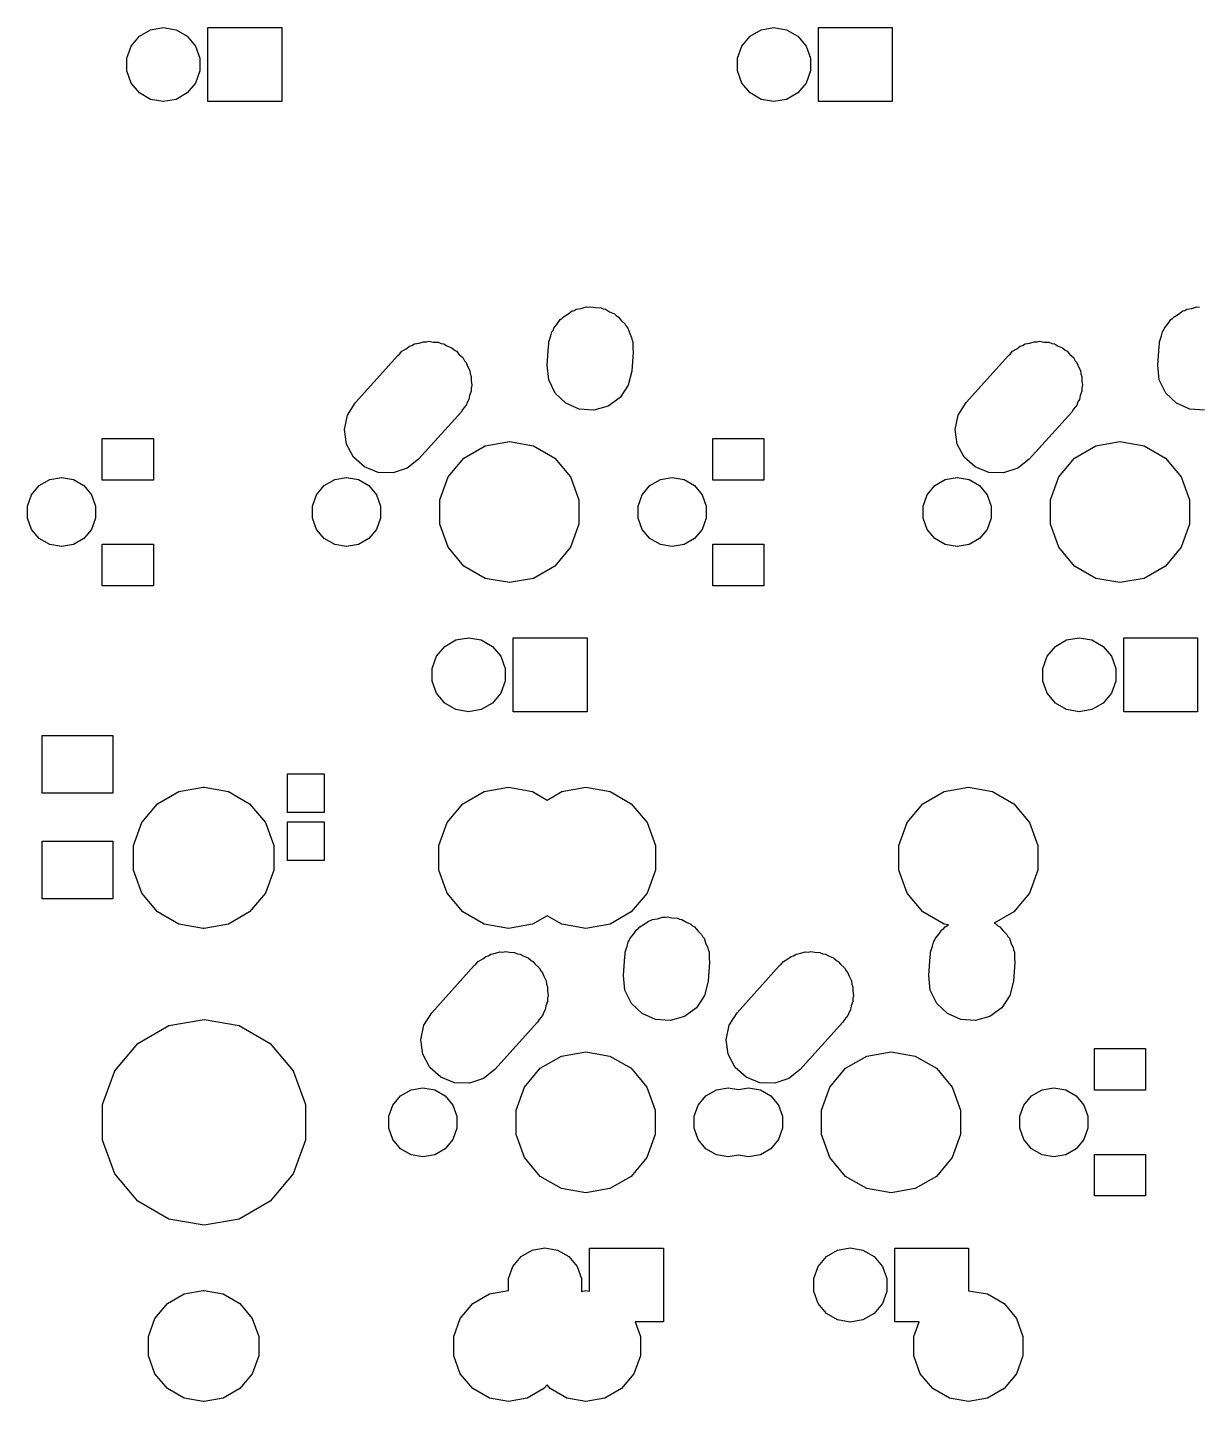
# Model space of a CAD drawing. Extents: x 50 to 349, y -142 to -48.
# Drawn here: x 123.08 to 159.61, y -142.07 to -99.17 of the extents above; entities that cross this region are included whole.
import ezdxf

# ---------------------------------------------------------------- set-up
doc = ezdxf.new("R2010")
doc.units = 0
doc.header["$MEASUREMENT"] = 0
doc.layers.add('BLACK', color=7, linetype='CONTINUOUS')

msp = doc.modelspace()

# ---------------------------------------------------------------- linework, layer by layer
at = {"layer": 'Black'}
for p, q in [((126.316, -99.7515), (126.574, -99.4438)), ((126.574, -99.4438), (126.922, -99.2429)), ((126.922, -99.2429), (127.317, -99.1731)), ((127.317, -99.1731), (127.713, -99.2429)), ((127.713, -99.2429), (128.061, -99.4438)), ((128.061, -99.4438), (128.319, -99.7515)), ((128.705, -101.483), (128.705, -99.1775)), ((128.705, -99.1775), (131.01, -99.1775)), ((131.01, -99.1775), (131.01, -101.483)), ((145.366, -99.7515), (145.624, -99.4438)), ((145.624, -99.4438), (145.972, -99.2429)), ((145.972, -99.2429), (146.368, -99.1731)), ((146.368, -99.1731), (146.763, -99.2429)), ((146.763, -99.2429), (147.111, -99.4438)), ((147.111, -99.4438), (147.369, -99.7515)), ((147.755, -101.483), (147.755, -99.1775)), ((147.755, -99.1775), (150.06, -99.1775)), ((150.06, -99.1775), (150.06, -101.483)), ((126.178, -100.129), (126.316, -99.7515)), ((128.319, -99.7515), (128.457, -100.129)), ((145.228, -100.129), (145.366, -99.7515)), ((147.369, -99.7515), (147.507, -100.129)), ((126.178, -100.531), (126.178, -100.129)), ((128.457, -100.129), (128.457, -100.531)), ((145.228, -100.531), (145.228, -100.129)), ((147.507, -100.129), (147.507, -100.531)), ((126.316, -100.908), (126.178, -100.531)), ((128.457, -100.531), (128.319, -100.908)), ((145.366, -100.908), (145.228, -100.531)), ((147.507, -100.531), (147.369, -100.908)), ((126.574, -101.216), (126.316, -100.908)), ((126.922, -101.417), (126.574, -101.216)), ((128.061, -101.216), (127.713, -101.417)), ((128.319, -100.908), (128.061, -101.216)), ((145.624, -101.216), (145.366, -100.908)), ((145.972, -101.417), (145.624, -101.216)), ((147.111, -101.216), (146.763, -101.417)), ((147.369, -100.908), (147.111, -101.216)), ((127.317, -101.487), (126.922, -101.417)), ((127.713, -101.417), (127.317, -101.487)), ((131.01, -101.483), (128.705, -101.483)), ((146.368, -101.487), (145.972, -101.417)), ((146.763, -101.417), (146.368, -101.487)), ((150.06, -101.483), (147.755, -101.483)), ((139.94, -108.119), (140.071, -108.023)), ((140.071, -108.023), (140.139, -108.004)), ((140.139, -108.004), (140.198, -107.97)), ((140.198, -107.97), (140.349, -107.943)), ((140.349, -107.943), (140.513, -107.896)), ((140.513, -107.896), (140.588, -107.901)), ((140.588, -107.901), (140.653, -107.89)), ((140.653, -107.89), (140.801, -107.916)), ((140.801, -107.916), (140.972, -107.928)), ((140.972, -107.928), (141.041, -107.958)), ((141.041, -107.958), (141.107, -107.97)), ((141.107, -107.97), (141.241, -108.047)), ((141.241, -108.047), (141.393, -108.115)), ((158.99, -108.119), (159.121, -108.023)), ((159.121, -108.023), (159.189, -108.004)), ((159.189, -108.004), (159.248, -107.97)), ((159.248, -107.97), (159.399, -107.943)), ((159.399, -107.943), (159.563, -107.896)), ((159.563, -107.896), (159.638, -107.901)), ((139.501, -108.555), (139.616, -108.417)), ((139.616, -108.417), (139.699, -108.294)), ((139.699, -108.294), (139.751, -108.256)), ((139.751, -108.256), (139.798, -108.201)), ((139.798, -108.201), (139.94, -108.119)), ((141.393, -108.115), (141.445, -108.165)), ((141.445, -108.165), (141.507, -108.201)), ((141.507, -108.201), (141.613, -108.327)), ((141.613, -108.327), (141.724, -108.434)), ((141.724, -108.434), (141.754, -108.495)), ((141.754, -108.495), (141.804, -108.555)), ((158.551, -108.555), (158.666, -108.417)), ((158.666, -108.417), (158.749, -108.294)), ((158.749, -108.294), (158.801, -108.256)), ((158.801, -108.256), (158.848, -108.201)), ((158.848, -108.201), (158.99, -108.119)), ((139.343, -108.989), (139.411, -108.802)), ((139.411, -108.802), (139.442, -108.676)), ((139.442, -108.676), (139.474, -108.629)), ((139.474, -108.629), (139.501, -108.555)), ((141.804, -108.555), (141.866, -108.724)), ((141.866, -108.724), (141.926, -108.847)), ((141.926, -108.847), (141.933, -108.907)), ((141.933, -108.907), (141.962, -108.989)), ((158.393, -108.989), (158.461, -108.802)), ((158.461, -108.802), (158.492, -108.676)), ((158.492, -108.676), (158.524, -108.629)), ((158.524, -108.629), (158.551, -108.555)), ((134.632, -109.409), (134.686, -109.366)), ((134.686, -109.366), (134.758, -109.281)), ((134.758, -109.281), (134.898, -109.2)), ((134.898, -109.2), (134.994, -109.125)), ((134.994, -109.125), (135.073, -109.099)), ((135.073, -109.099), (135.158, -109.05)), ((135.158, -109.05), (135.298, -109.025)), ((135.298, -109.025), (135.432, -108.982)), ((135.432, -108.982), (135.528, -108.985)), ((135.528, -108.985), (135.612, -108.97)), ((135.612, -108.97), (135.736, -108.992)), ((135.736, -108.992), (135.892, -108.997)), ((135.892, -108.997), (135.99, -109.037)), ((135.99, -109.037), (136.067, -109.05)), ((136.067, -109.05), (136.167, -109.108)), ((136.167, -109.108), (136.319, -109.169)), ((136.319, -109.169), (136.402, -109.243)), ((136.402, -109.243), (136.467, -109.281)), ((136.467, -109.281), (136.539, -109.366)), ((136.539, -109.366), (136.661, -109.476)), ((139.29, -109.715), (139.331, -109.123)), ((139.331, -109.123), (139.343, -109.076)), ((139.343, -109.076), (139.343, -108.989)), ((141.975, -109.305), (141.934, -109.897)), ((141.962, -108.989), (141.962, -109.188)), ((141.962, -109.188), (141.975, -109.305)), ((153.682, -109.409), (153.736, -109.366)), ((153.736, -109.366), (153.808, -109.281)), ((153.808, -109.281), (153.948, -109.2)), ((153.948, -109.2), (154.044, -109.125)), ((154.044, -109.125), (154.123, -109.099)), ((154.123, -109.099), (154.208, -109.05)), ((154.208, -109.05), (154.348, -109.025)), ((154.348, -109.025), (154.482, -108.982)), ((154.482, -108.982), (154.578, -108.985)), ((154.578, -108.985), (154.662, -108.97)), ((154.662, -108.97), (154.786, -108.992)), ((154.786, -108.992), (154.942, -108.997)), ((154.942, -108.997), (155.04, -109.037)), ((155.04, -109.037), (155.117, -109.05)), ((155.117, -109.05), (155.217, -109.108)), ((155.217, -109.108), (155.369, -109.169)), ((155.369, -109.169), (155.452, -109.243)), ((155.452, -109.243), (155.517, -109.281)), ((155.517, -109.281), (155.589, -109.366)), ((155.589, -109.366), (155.711, -109.476)), ((158.34, -109.715), (158.381, -109.123)), ((158.381, -109.123), (158.393, -109.076)), ((158.393, -109.076), (158.393, -108.989)), ((133.31, -110.882), (134.632, -109.409)), ((136.661, -109.476), (136.714, -109.575)), ((136.714, -109.575), (136.764, -109.635)), ((136.764, -109.635), (136.804, -109.743)), ((136.804, -109.743), (136.878, -109.882)), ((139.339, -110.173), (139.29, -109.715)), ((152.36, -110.882), (153.682, -109.409)), ((155.711, -109.476), (155.764, -109.575)), ((155.764, -109.575), (155.814, -109.635)), ((155.814, -109.635), (155.854, -109.743)), ((155.854, -109.743), (155.928, -109.882)), ((158.389, -110.173), (158.34, -109.715)), ((136.878, -109.882), (136.893, -109.988)), ((136.893, -109.988), (136.922, -110.069)), ((136.922, -110.069), (136.922, -110.195)), ((136.922, -110.195), (136.943, -110.337)), ((139.541, -110.586), (139.339, -110.173)), ((141.934, -109.897), (141.823, -110.344)), ((155.928, -109.882), (155.943, -109.988)), ((155.943, -109.988), (155.972, -110.069)), ((155.972, -110.069), (155.972, -110.195)), ((155.972, -110.195), (155.993, -110.337)), ((158.591, -110.586), (158.389, -110.173)), ((136.922, -110.531), (136.874, -110.665)), ((136.943, -110.337), (136.922, -110.434)), ((136.922, -110.434), (136.922, -110.531)), ((139.872, -110.905), (139.541, -110.586)), ((141.823, -110.344), (141.566, -110.726)), ((155.972, -110.531), (155.924, -110.665)), ((155.993, -110.337), (155.972, -110.434)), ((155.972, -110.434), (155.972, -110.531)), ((158.922, -110.905), (158.591, -110.586)), ((133.067, -111.272), (133.31, -110.882)), ((136.66, -111.09), (136.605, -111.178)), ((136.764, -110.965), (136.66, -111.09)), ((136.802, -110.861), (136.764, -110.965)), ((136.848, -110.788), (136.802, -110.861)), ((136.874, -110.665), (136.848, -110.788)), ((140.293, -111.092), (139.872, -110.905)), ((140.752, -111.124), (140.293, -111.092)), ((141.194, -110.997), (140.752, -111.124)), ((141.566, -110.726), (141.194, -110.997)), ((152.117, -111.272), (152.36, -110.882)), ((155.71, -111.09), (155.655, -111.178)), ((155.814, -110.965), (155.71, -111.09)), ((155.852, -110.861), (155.814, -110.965)), ((155.898, -110.788), (155.852, -110.861)), ((155.924, -110.665), (155.898, -110.788)), ((159.343, -111.092), (158.922, -110.905)), ((159.802, -111.124), (159.343, -111.092)), ((132.972, -111.723), (133.067, -111.272)), ((136.605, -111.178), (135.283, -112.651)), ((152.022, -111.723), (152.117, -111.272)), ((155.655, -111.178), (154.333, -112.651)), ((133.037, -112.178), (132.972, -111.723)), ((152.087, -112.178), (152.022, -111.723)), ((125.406, -113.3), (125.406, -112)), ((125.406, -112), (127.006, -112)), ((127.006, -112), (127.006, -113.3)), ((133.254, -112.584), (133.037, -112.178)), ((136.697, -112.613), (137.359, -112.231)), ((137.359, -112.231), (138.112, -112.098)), ((138.112, -112.098), (138.866, -112.231)), ((138.866, -112.231), (139.528, -112.613)), ((144.456, -113.3), (144.456, -112)), ((144.456, -112), (146.056, -112)), ((146.056, -112), (146.056, -113.3)), ((152.304, -112.584), (152.087, -112.178)), ((155.747, -112.613), (156.409, -112.231)), ((156.409, -112.231), (157.162, -112.098)), ((157.162, -112.098), (157.916, -112.231)), ((157.916, -112.231), (158.578, -112.613)), ((133.596, -112.891), (133.254, -112.584)), ((135.283, -112.651), (134.921, -112.935)), ((136.205, -113.199), (136.697, -112.613)), ((139.528, -112.613), (140.02, -113.199)), ((152.646, -112.891), (152.304, -112.584)), ((154.333, -112.651), (153.971, -112.935)), ((155.255, -113.199), (155.747, -112.613)), ((158.578, -112.613), (159.07, -113.199)), ((123.773, -113.286), (124.142, -113.221)), ((124.142, -113.221), (124.512, -113.286)), ((132.663, -113.286), (133.032, -113.221)), ((133.032, -113.221), (133.402, -113.286)), ((134.023, -113.063), (133.596, -112.891)), ((134.483, -113.078), (134.023, -113.063)), ((134.921, -112.935), (134.483, -113.078)), ((135.944, -113.918), (136.205, -113.199)), ((140.02, -113.199), (140.281, -113.918)), ((142.823, -113.286), (143.192, -113.221)), ((143.192, -113.221), (143.562, -113.286)), ((151.713, -113.286), (152.082, -113.221)), ((152.082, -113.221), (152.452, -113.286)), ((153.073, -113.063), (152.646, -112.891)), ((153.533, -113.078), (153.073, -113.063)), ((153.971, -112.935), (153.533, -113.078)), ((154.994, -113.918), (155.255, -113.199)), ((159.07, -113.199), (159.331, -113.918)), ((123.208, -113.76), (123.449, -113.473)), ((123.449, -113.473), (123.773, -113.286)), ((124.512, -113.286), (124.836, -113.473)), ((124.836, -113.473), (125.077, -113.76)), ((127.006, -113.3), (125.406, -113.3)), ((132.098, -113.76), (132.339, -113.473)), ((132.339, -113.473), (132.663, -113.286)), ((133.402, -113.286), (133.726, -113.473)), ((133.726, -113.473), (133.967, -113.76)), ((142.258, -113.76), (142.499, -113.473)), ((142.499, -113.473), (142.823, -113.286)), ((143.562, -113.286), (143.886, -113.473)), ((143.886, -113.473), (144.127, -113.76)), ((146.056, -113.3), (144.456, -113.3)), ((151.148, -113.76), (151.389, -113.473)), ((151.389, -113.473), (151.713, -113.286)), ((152.452, -113.286), (152.776, -113.473)), ((152.776, -113.473), (153.017, -113.76)), ((123.08, -114.113), (123.208, -113.76)), ((125.077, -113.76), (125.205, -114.113)), ((131.97, -114.113), (132.098, -113.76)), ((133.967, -113.76), (134.095, -114.113)), ((135.944, -114.682), (135.944, -113.918)), ((140.281, -113.918), (140.281, -114.682)), ((142.13, -114.113), (142.258, -113.76)), ((144.127, -113.76), (144.255, -114.113)), ((151.02, -114.113), (151.148, -113.76)), ((153.017, -113.76), (153.145, -114.113)), ((154.994, -114.682), (154.994, -113.918)), ((159.331, -113.918), (159.331, -114.682)), ((123.08, -114.487), (123.08, -114.113)), ((123.208, -114.84), (123.08, -114.487)), ((125.205, -114.487), (125.077, -114.84)), ((125.205, -114.113), (125.205, -114.487)), ((131.97, -114.487), (131.97, -114.113)), ((132.098, -114.84), (131.97, -114.487)), ((134.095, -114.487), (133.967, -114.84)), ((134.095, -114.113), (134.095, -114.487)), ((142.13, -114.487), (142.13, -114.113)), ((142.258, -114.84), (142.13, -114.487)), ((144.255, -114.487), (144.127, -114.84)), ((144.255, -114.113), (144.255, -114.487)), ((151.02, -114.487), (151.02, -114.113)), ((151.148, -114.84), (151.02, -114.487)), ((153.145, -114.487), (153.017, -114.84)), ((153.145, -114.113), (153.145, -114.487)), ((123.449, -115.127), (123.208, -114.84)), ((125.077, -114.84), (124.836, -115.127)), ((132.339, -115.127), (132.098, -114.84)), ((133.967, -114.84), (133.726, -115.127)), ((136.205, -115.401), (135.944, -114.682)), ((140.281, -114.682), (140.02, -115.401)), ((142.499, -115.127), (142.258, -114.84)), ((144.127, -114.84), (143.886, -115.127)), ((151.389, -115.127), (151.148, -114.84)), ((153.017, -114.84), (152.776, -115.127)), ((155.255, -115.401), (154.994, -114.682)), ((159.331, -114.682), (159.07, -115.401)), ((123.773, -115.314), (123.449, -115.127)), ((124.142, -115.379), (123.773, -115.314)), ((124.512, -115.314), (124.142, -115.379)), ((124.836, -115.127), (124.512, -115.314)), ((125.406, -116.6), (125.406, -115.3)), ((125.406, -115.3), (127.006, -115.3)), ((127.006, -115.3), (127.006, -116.6)), ((132.663, -115.314), (132.339, -115.127)), ((133.032, -115.379), (132.663, -115.314)), ((133.402, -115.314), (133.032, -115.379)), ((133.726, -115.127), (133.402, -115.314)), ((142.823, -115.314), (142.499, -115.127)), ((143.192, -115.379), (142.823, -115.314)), ((143.562, -115.314), (143.192, -115.379)), ((143.886, -115.127), (143.562, -115.314)), ((144.456, -116.6), (144.456, -115.3)), ((144.456, -115.3), (146.056, -115.3)), ((146.056, -115.3), (146.056, -116.6)), ((151.713, -115.314), (151.389, -115.127)), ((152.082, -115.379), (151.713, -115.314)), ((152.452, -115.314), (152.082, -115.379)), ((152.776, -115.127), (152.452, -115.314)), ((136.697, -115.987), (136.205, -115.401)), ((140.02, -115.401), (139.528, -115.987)), ((155.747, -115.987), (155.255, -115.401)), ((159.07, -115.401), (158.578, -115.987)), ((137.359, -116.369), (136.697, -115.987)), ((139.528, -115.987), (138.866, -116.369)), ((156.409, -116.369), (155.747, -115.987)), ((158.578, -115.987), (157.916, -116.369)), ((127.006, -116.6), (125.406, -116.6)), ((138.112, -116.502), (137.359, -116.369)), ((138.866, -116.369), (138.112, -116.502)), ((146.056, -116.6), (144.456, -116.6)), ((157.162, -116.502), (156.409, -116.369)), ((157.916, -116.369), (157.162, -116.502)), ((136.099, -118.494), (136.447, -118.293)), ((136.447, -118.293), (136.843, -118.223)), ((136.843, -118.223), (137.238, -118.293)), ((137.238, -118.293), (137.586, -118.494)), ((138.23, -120.532), (138.23, -118.227)), ((138.23, -118.227), (140.535, -118.227)), ((140.535, -118.227), (140.535, -120.532)), ((155.149, -118.494), (155.497, -118.293)), ((155.497, -118.293), (155.892, -118.223)), ((155.892, -118.223), (156.288, -118.293)), ((156.288, -118.293), (156.636, -118.494)), ((157.28, -120.532), (157.28, -118.227)), ((157.28, -118.227), (159.585, -118.227)), ((159.585, -118.227), (159.585, -120.532)), ((135.703, -119.179), (135.841, -118.802)), ((135.841, -118.802), (136.099, -118.494)), ((137.586, -118.494), (137.844, -118.802)), ((137.844, -118.802), (137.982, -119.179)), ((154.753, -119.179), (154.891, -118.802)), ((154.891, -118.802), (155.149, -118.494)), ((156.636, -118.494), (156.894, -118.802)), ((156.894, -118.802), (157.032, -119.179)), ((135.703, -119.581), (135.703, -119.179)), ((137.982, -119.179), (137.982, -119.581)), ((154.753, -119.581), (154.753, -119.179)), ((157.032, -119.179), (157.032, -119.581)), ((135.841, -119.958), (135.703, -119.581)), ((137.982, -119.581), (137.844, -119.958)), ((154.891, -119.958), (154.753, -119.581)), ((157.032, -119.581), (156.894, -119.958)), ((136.099, -120.266), (135.841, -119.958)), ((137.844, -119.958), (137.586, -120.266)), ((155.149, -120.266), (154.891, -119.958)), ((156.894, -119.958), (156.636, -120.266)), ((136.447, -120.467), (136.099, -120.266)), ((136.843, -120.537), (136.447, -120.467)), ((137.238, -120.467), (136.843, -120.537)), ((137.586, -120.266), (137.238, -120.467)), ((155.497, -120.467), (155.149, -120.266)), ((155.892, -120.537), (155.497, -120.467)), ((156.288, -120.467), (155.892, -120.537)), ((156.636, -120.266), (156.288, -120.467)), ((140.535, -120.532), (138.23, -120.532)), ((159.585, -120.532), (157.28, -120.532)), ((123.537, -123.075), (123.537, -121.275)), ((123.537, -121.275), (125.737, -121.275)), ((125.737, -121.275), (125.737, -123.075)), ((131.188, -123.675), (131.188, -122.475)), ((131.188, -122.475), (132.338, -122.475)), ((132.338, -122.475), (132.338, -123.675)), ((125.737, -123.075), (123.537, -123.075)), ((127.14, -123.408), (127.803, -123.026)), ((127.803, -123.026), (128.556, -122.893)), ((128.556, -122.893), (128.575, -122.896)), ((128.575, -122.896), (128.594, -122.893)), ((128.594, -122.893), (129.347, -123.026)), ((129.347, -123.026), (130.009, -123.408)), ((136.665, -123.408), (137.328, -123.026)), ((137.328, -123.026), (138.081, -122.893)), ((138.081, -122.893), (138.834, -123.026)), ((138.834, -123.026), (139.29, -123.289)), ((139.29, -123.289), (139.747, -123.026)), ((139.747, -123.026), (140.5, -122.893)), ((140.5, -122.893), (141.253, -123.026)), ((141.253, -123.026), (141.916, -123.408)), ((151.016, -123.408), (151.679, -123.026)), ((151.679, -123.026), (152.432, -122.893)), ((152.432, -122.893), (153.185, -123.026)), ((153.185, -123.026), (153.847, -123.408)), ((126.649, -123.994), (127.14, -123.408)), ((130.009, -123.408), (130.501, -123.994)), ((136.174, -123.994), (136.665, -123.408)), ((141.916, -123.408), (142.407, -123.994)), ((150.525, -123.994), (151.016, -123.408)), ((153.847, -123.408), (154.339, -123.994)), ((132.338, -123.675), (131.188, -123.675)), ((126.387, -124.713), (126.649, -123.994)), ((130.501, -123.994), (130.763, -124.713)), ((131.188, -125.175), (131.188, -123.975)), ((131.188, -123.975), (132.338, -123.975)), ((132.338, -123.975), (132.338, -125.175)), ((135.912, -124.713), (136.174, -123.994)), ((142.407, -123.994), (142.669, -124.713)), ((150.263, -124.713), (150.525, -123.994)), ((154.339, -123.994), (154.601, -124.713)), ((123.537, -126.375), (123.537, -124.575)), ((123.537, -124.575), (125.737, -124.575)), ((125.737, -124.575), (125.737, -126.375)), ((126.387, -125.477), (126.387, -124.713)), ((130.763, -124.713), (130.763, -125.477)), ((135.912, -125.477), (135.912, -124.713)), ((142.669, -124.713), (142.669, -125.477)), ((150.263, -125.477), (150.263, -124.713)), ((154.601, -124.713), (154.601, -125.477)), ((132.338, -125.175), (131.188, -125.175)), ((126.649, -126.196), (126.387, -125.477)), ((130.763, -125.477), (130.501, -126.196)), ((136.174, -126.196), (135.912, -125.477)), ((142.669, -125.477), (142.407, -126.196)), ((150.525, -126.196), (150.263, -125.477)), ((154.601, -125.477), (154.339, -126.196)), ((125.737, -126.375), (123.537, -126.375)), ((127.14, -126.782), (126.649, -126.196)), ((130.501, -126.196), (130.009, -126.782)), ((136.665, -126.782), (136.174, -126.196)), ((142.407, -126.196), (141.916, -126.782)), ((151.016, -126.782), (150.525, -126.196)), ((154.339, -126.196), (153.847, -126.782)), ((127.803, -127.164), (127.14, -126.782)), ((130.009, -126.782), (129.347, -127.164)), ((137.328, -127.164), (136.665, -126.782)), ((139.29, -126.901), (138.834, -127.164)), ((139.747, -127.164), (139.29, -126.901)), ((141.916, -126.782), (141.253, -127.164)), ((142.73, -126.993), (142.894, -126.946)), ((142.894, -126.946), (142.969, -126.951)), ((142.969, -126.951), (143.034, -126.94)), ((143.034, -126.94), (143.182, -126.966)), ((151.679, -127.164), (151.016, -126.782)), ((153.847, -126.782), (153.234, -127.136)), ((128.556, -127.297), (127.803, -127.164)), ((128.575, -127.294), (128.556, -127.297)), ((128.594, -127.297), (128.575, -127.294)), ((129.347, -127.164), (128.594, -127.297)), ((138.081, -127.297), (137.328, -127.164)), ((138.834, -127.164), (138.081, -127.297)), ((140.5, -127.297), (139.747, -127.164)), ((141.253, -127.164), (140.5, -127.297)), ((141.997, -127.467), (142.08, -127.344)), ((142.08, -127.344), (142.133, -127.306)), ((142.133, -127.306), (142.179, -127.251)), ((142.179, -127.251), (142.321, -127.169)), ((142.321, -127.169), (142.452, -127.073)), ((142.452, -127.073), (142.52, -127.054)), ((142.52, -127.054), (142.579, -127.02)), ((142.579, -127.02), (142.73, -126.993)), ((143.182, -126.966), (143.353, -126.978)), ((143.353, -126.978), (143.422, -127.008)), ((143.422, -127.008), (143.489, -127.02)), ((143.489, -127.02), (143.622, -127.097)), ((143.622, -127.097), (143.774, -127.165)), ((143.774, -127.165), (143.826, -127.215)), ((143.826, -127.215), (143.889, -127.251)), ((143.889, -127.251), (143.994, -127.377)), ((143.994, -127.377), (144.105, -127.484)), ((151.522, -127.467), (151.605, -127.344)), ((151.605, -127.344), (151.658, -127.306)), ((151.658, -127.306), (151.704, -127.251)), ((151.813, -127.188), (151.679, -127.164)), ((151.704, -127.251), (151.813, -127.188)), ((153.234, -127.136), (153.299, -127.165)), ((153.299, -127.165), (153.351, -127.215)), ((153.351, -127.215), (153.414, -127.251)), ((153.414, -127.251), (153.519, -127.377)), ((153.519, -127.377), (153.63, -127.484)), ((141.792, -127.852), (141.823, -127.726)), ((141.823, -127.726), (141.855, -127.679)), ((141.855, -127.679), (141.882, -127.605)), ((141.882, -127.605), (141.997, -127.467)), ((144.105, -127.484), (144.135, -127.545)), ((144.135, -127.545), (144.186, -127.605)), ((144.186, -127.605), (144.247, -127.774)), ((144.247, -127.774), (144.307, -127.897)), ((151.317, -127.852), (151.348, -127.726)), ((151.348, -127.726), (151.38, -127.679)), ((151.38, -127.679), (151.407, -127.605)), ((151.407, -127.605), (151.522, -127.467)), ((153.63, -127.484), (153.66, -127.545)), ((153.66, -127.545), (153.711, -127.605)), ((153.711, -127.605), (153.772, -127.774)), ((153.772, -127.774), (153.832, -127.897)), ((137.28, -128.25), (137.376, -128.175)), ((137.376, -128.175), (137.455, -128.149)), ((137.455, -128.149), (137.539, -128.1)), ((137.539, -128.1), (137.679, -128.075)), ((137.679, -128.075), (137.813, -128.032)), ((137.813, -128.032), (137.909, -128.035)), ((137.909, -128.035), (137.994, -128.02)), ((137.994, -128.02), (138.118, -128.042)), ((138.118, -128.042), (138.273, -128.047)), ((138.273, -128.047), (138.371, -128.087)), ((138.371, -128.087), (138.449, -128.1)), ((138.449, -128.1), (138.548, -128.158)), ((138.548, -128.158), (138.7, -128.219)), ((138.7, -128.219), (138.783, -128.293)), ((141.671, -128.765), (141.712, -128.173)), ((141.712, -128.173), (141.724, -128.126)), ((141.724, -128.039), (141.792, -127.852)), ((141.724, -128.126), (141.724, -128.039)), ((144.307, -127.897), (144.314, -127.957)), ((144.314, -127.957), (144.344, -128.039)), ((144.344, -128.039), (144.344, -128.238)), ((144.344, -128.238), (144.356, -128.355)), ((146.805, -128.25), (146.901, -128.175)), ((146.901, -128.175), (146.98, -128.149)), ((146.98, -128.149), (147.064, -128.1)), ((147.064, -128.1), (147.204, -128.075)), ((147.204, -128.075), (147.338, -128.032)), ((147.338, -128.032), (147.434, -128.035)), ((147.434, -128.035), (147.519, -128.02)), ((147.519, -128.02), (147.643, -128.042)), ((147.643, -128.042), (147.798, -128.047)), ((147.798, -128.047), (147.896, -128.087)), ((147.896, -128.087), (147.974, -128.1)), ((147.974, -128.1), (148.073, -128.158)), ((148.073, -128.158), (148.225, -128.219)), ((148.225, -128.219), (148.308, -128.293)), ((151.196, -128.765), (151.237, -128.173)), ((151.237, -128.173), (151.249, -128.126)), ((151.249, -128.039), (151.317, -127.852)), ((151.249, -128.126), (151.249, -128.039)), ((153.832, -127.897), (153.839, -127.957)), ((153.839, -127.957), (153.869, -128.039)), ((153.869, -128.039), (153.869, -128.238)), ((153.869, -128.238), (153.881, -128.355)), ((135.692, -129.932), (137.013, -128.459)), ((137.013, -128.459), (137.067, -128.416)), ((137.067, -128.416), (137.139, -128.331)), ((137.139, -128.331), (137.28, -128.25)), ((138.783, -128.293), (138.849, -128.331)), ((138.849, -128.331), (138.92, -128.416)), ((138.92, -128.416), (139.042, -128.526)), ((139.042, -128.526), (139.095, -128.625)), ((139.095, -128.625), (139.146, -128.685)), ((144.356, -128.355), (144.315, -128.947)), ((145.217, -129.932), (146.538, -128.459)), ((146.538, -128.459), (146.592, -128.416)), ((146.592, -128.416), (146.664, -128.331)), ((146.664, -128.331), (146.805, -128.25)), ((148.308, -128.293), (148.374, -128.331)), ((148.374, -128.331), (148.445, -128.416)), ((148.445, -128.416), (148.567, -128.526)), ((148.567, -128.526), (148.62, -128.625)), ((148.62, -128.625), (148.671, -128.685)), ((153.881, -128.355), (153.84, -128.947)), ((139.146, -128.685), (139.185, -128.793)), ((139.185, -128.793), (139.259, -128.932)), ((139.259, -128.932), (139.274, -129.038)), ((139.274, -129.038), (139.304, -129.119)), ((141.72, -129.223), (141.671, -128.765)), ((144.315, -128.947), (144.204, -129.394)), ((148.671, -128.685), (148.71, -128.793)), ((148.71, -128.793), (148.784, -128.932)), ((148.784, -128.932), (148.799, -129.038)), ((148.799, -129.038), (148.829, -129.119)), ((151.245, -129.223), (151.196, -128.765)), ((153.84, -128.947), (153.729, -129.394)), ((139.304, -129.119), (139.304, -129.245)), ((139.304, -129.245), (139.324, -129.387)), ((139.324, -129.387), (139.304, -129.484)), ((139.304, -129.484), (139.304, -129.581)), ((141.922, -129.636), (141.72, -129.223)), ((144.204, -129.394), (143.947, -129.776)), ((148.829, -129.119), (148.829, -129.245)), ((148.829, -129.245), (148.849, -129.387)), ((148.849, -129.387), (148.829, -129.484)), ((148.829, -129.484), (148.829, -129.581)), ((151.447, -129.636), (151.245, -129.223)), ((153.729, -129.394), (153.472, -129.776)), ((135.448, -130.322), (135.692, -129.932)), ((139.184, -129.911), (139.146, -130.015)), ((139.229, -129.838), (139.184, -129.911)), ((139.255, -129.715), (139.229, -129.838)), ((139.304, -129.581), (139.255, -129.715)), ((142.253, -129.955), (141.922, -129.636)), ((142.674, -130.142), (142.253, -129.955)), ((143.947, -129.776), (143.575, -130.047)), ((144.973, -130.322), (145.217, -129.932)), ((148.709, -129.911), (148.671, -130.015)), ((148.754, -129.838), (148.709, -129.911)), ((148.78, -129.715), (148.754, -129.838)), ((148.829, -129.581), (148.78, -129.715)), ((151.778, -129.955), (151.447, -129.636)), ((152.199, -130.142), (151.778, -129.955)), ((153.472, -129.776), (153.1, -130.047)), ((126.523, -130.889), (127.489, -130.331)), ((127.489, -130.331), (128.588, -130.138)), ((128.588, -130.138), (129.686, -130.331)), ((129.686, -130.331), (130.652, -130.889)), ((135.354, -130.773), (135.448, -130.322)), ((138.986, -130.228), (137.664, -131.701)), ((139.041, -130.14), (138.986, -130.228)), ((139.146, -130.015), (139.041, -130.14)), ((143.133, -130.174), (142.674, -130.142)), ((143.575, -130.047), (143.133, -130.174)), ((144.879, -130.773), (144.973, -130.322)), ((148.511, -130.228), (147.189, -131.701)), ((148.566, -130.14), (148.511, -130.228)), ((148.671, -130.015), (148.566, -130.14)), ((152.658, -130.174), (152.199, -130.142)), ((153.1, -130.047), (152.658, -130.174)), ((135.418, -131.228), (135.354, -130.773)), ((144.943, -131.228), (144.879, -130.773)), ((125.806, -131.744), (126.523, -130.889)), ((130.652, -130.889), (131.369, -131.744)), ((135.635, -131.634), (135.418, -131.228)), ((139.741, -131.281), (140.494, -131.148)), ((140.494, -131.148), (141.247, -131.281)), ((145.16, -131.634), (144.943, -131.228)), ((149.266, -131.281), (150.019, -131.148)), ((150.019, -131.148), (150.772, -131.281)), ((156.362, -132.35), (156.362, -131.05)), ((156.362, -131.05), (157.963, -131.05)), ((157.963, -131.05), (157.963, -132.35)), ((135.978, -131.941), (135.635, -131.634)), ((138.587, -132.249), (139.078, -131.663)), ((139.078, -131.663), (139.741, -131.281)), ((141.247, -131.281), (141.909, -131.663)), ((141.909, -131.663), (142.401, -132.249)), ((145.503, -131.941), (145.16, -131.634)), ((148.112, -132.249), (148.603, -131.663)), ((148.603, -131.663), (149.266, -131.281)), ((150.772, -131.281), (151.434, -131.663)), ((151.434, -131.663), (151.926, -132.249)), ((125.424, -132.792), (125.806, -131.744)), ((131.369, -131.744), (131.751, -132.792)), ((136.405, -132.113), (135.978, -131.941)), ((137.302, -131.985), (136.865, -132.128)), ((137.664, -131.701), (137.302, -131.985)), ((145.93, -132.113), (145.503, -131.941)), ((146.827, -131.985), (146.39, -132.128)), ((147.189, -131.701), (146.827, -131.985)), ((134.479, -132.81), (134.72, -132.523)), ((134.72, -132.523), (135.045, -132.336)), ((135.045, -132.336), (135.414, -132.271)), ((135.414, -132.271), (135.783, -132.336)), ((135.783, -132.336), (136.107, -132.523)), ((136.107, -132.523), (136.348, -132.81)), ((136.865, -132.128), (136.405, -132.113)), ((138.325, -132.968), (138.587, -132.249)), ((142.401, -132.249), (142.663, -132.968)), ((144.004, -132.81), (144.245, -132.523)), ((144.245, -132.523), (144.57, -132.336)), ((144.57, -132.336), (144.939, -132.271)), ((144.939, -132.271), (145.256, -132.327)), ((145.256, -132.327), (145.574, -132.271)), ((145.574, -132.271), (145.943, -132.336)), ((146.39, -132.128), (145.93, -132.113)), ((145.943, -132.336), (146.267, -132.523)), ((146.267, -132.523), (146.508, -132.81)), ((147.85, -132.968), (148.112, -132.249)), ((151.926, -132.249), (152.188, -132.968)), ((154.164, -132.81), (154.405, -132.523)), ((154.405, -132.523), (154.73, -132.336)), ((154.73, -132.336), (155.099, -132.271)), ((155.099, -132.271), (155.468, -132.336)), ((155.468, -132.336), (155.792, -132.523)), ((155.792, -132.523), (156.033, -132.81)), ((157.963, -132.35), (156.362, -132.35)), ((125.424, -133.908), (125.424, -132.792)), ((131.751, -132.792), (131.751, -133.908)), ((134.351, -133.163), (134.479, -132.81)), ((136.348, -132.81), (136.476, -133.163)), ((143.876, -133.163), (144.004, -132.81)), ((146.508, -132.81), (146.636, -133.163)), ((154.036, -133.163), (154.164, -132.81)), ((156.033, -132.81), (156.161, -133.163)), ((134.351, -133.537), (134.351, -133.163)), ((136.476, -133.163), (136.476, -133.537)), ((138.325, -133.732), (138.325, -132.968)), ((142.663, -132.968), (142.663, -133.732)), ((143.876, -133.537), (143.876, -133.163)), ((146.636, -133.163), (146.636, -133.537)), ((147.85, -133.732), (147.85, -132.968)), ((152.188, -132.968), (152.188, -133.732)), ((154.036, -133.537), (154.036, -133.163)), ((156.161, -133.163), (156.161, -133.537)), ((134.479, -133.89), (134.351, -133.537)), ((136.476, -133.537), (136.348, -133.89)), ((138.587, -134.451), (138.325, -133.732)), ((142.663, -133.732), (142.401, -134.451)), ((144.004, -133.89), (143.876, -133.537)), ((146.636, -133.537), (146.508, -133.89)), ((148.112, -134.451), (147.85, -133.732)), ((152.188, -133.732), (151.926, -134.451)), ((154.164, -133.89), (154.036, -133.537)), ((156.161, -133.537), (156.033, -133.89)), ((125.806, -134.956), (125.424, -133.908)), ((131.751, -133.908), (131.369, -134.956)), ((134.72, -134.177), (134.479, -133.89)), ((135.045, -134.364), (134.72, -134.177)), ((136.107, -134.177), (135.783, -134.364)), ((136.348, -133.89), (136.107, -134.177)), ((144.245, -134.177), (144.004, -133.89)), ((144.57, -134.364), (144.245, -134.177)), ((146.267, -134.177), (145.943, -134.364)), ((146.508, -133.89), (146.267, -134.177)), ((154.405, -134.177), (154.164, -133.89)), ((154.73, -134.364), (154.405, -134.177)), ((155.792, -134.177), (155.468, -134.364)), ((156.033, -133.89), (155.792, -134.177)), ((135.414, -134.429), (135.045, -134.364)), ((135.783, -134.364), (135.414, -134.429)), ((139.078, -135.037), (138.587, -134.451)), ((142.401, -134.451), (141.909, -135.037)), ((144.939, -134.429), (144.57, -134.364)), ((145.256, -134.373), (144.939, -134.429)), ((145.574, -134.429), (145.256, -134.373)), ((145.943, -134.364), (145.574, -134.429)), ((148.603, -135.037), (148.112, -134.451)), ((151.926, -134.451), (151.434, -135.037)), ((155.099, -134.429), (154.73, -134.364)), ((155.468, -134.364), (155.099, -134.429)), ((156.362, -135.65), (156.362, -134.35)), ((156.362, -134.35), (157.963, -134.35)), ((157.963, -134.35), (157.963, -135.65)), ((126.523, -135.811), (125.806, -134.956)), ((131.369, -134.956), (130.652, -135.811)), ((139.741, -135.419), (139.078, -135.037)), ((141.909, -135.037), (141.247, -135.419)), ((149.266, -135.419), (148.603, -135.037)), ((151.434, -135.037), (150.772, -135.419)), ((140.494, -135.552), (139.741, -135.419)), ((141.247, -135.419), (140.494, -135.552)), ((150.019, -135.552), (149.266, -135.419)), ((150.772, -135.419), (150.019, -135.552)), ((127.489, -136.369), (126.523, -135.811)), ((130.652, -135.811), (129.686, -136.369)), ((157.963, -135.65), (156.362, -135.65)), ((128.588, -136.562), (127.489, -136.369)), ((129.686, -136.369), (128.588, -136.562)), ((138.222, -137.852), (138.48, -137.544)), ((138.48, -137.544), (138.828, -137.343)), ((138.828, -137.343), (139.224, -137.273)), ((139.224, -137.273), (139.619, -137.343)), ((139.619, -137.343), (139.967, -137.544)), ((139.967, -137.544), (140.226, -137.852)), ((140.611, -138.624), (140.611, -137.278)), ((140.611, -137.278), (142.916, -137.278)), ((142.916, -137.278), (142.916, -139.582)), ((147.747, -137.852), (148.005, -137.544)), ((148.005, -137.544), (148.353, -137.343)), ((148.353, -137.343), (148.749, -137.273)), ((148.749, -137.273), (149.144, -137.343)), ((149.144, -137.343), (149.492, -137.544)), ((149.492, -137.544), (149.751, -137.852)), ((150.136, -139.582), (150.136, -137.278)), ((150.136, -137.278), (152.441, -137.278)), ((152.441, -137.278), (152.441, -138.606)), ((138.084, -138.229), (138.222, -137.852)), ((140.226, -137.852), (140.363, -138.229)), ((147.609, -138.229), (147.747, -137.852)), ((149.751, -137.852), (149.888, -138.229)), ((138.084, -138.605), (138.084, -138.229)), ((140.363, -138.229), (140.363, -138.629)), ((147.609, -138.631), (147.609, -138.229)), ((149.888, -138.229), (149.888, -138.631)), ((127.443, -139.009), (127.964, -138.709)), ((127.964, -138.709), (128.556, -138.604)), ((128.556, -138.604), (128.575, -138.608)), ((128.575, -138.608), (128.594, -138.604)), ((128.594, -138.604), (129.186, -138.709)), ((129.186, -138.709), (129.706, -139.009)), ((136.968, -139.009), (137.489, -138.709)), ((137.489, -138.709), (138.081, -138.604)), ((138.081, -138.604), (138.084, -138.605)), ((140.363, -138.629), (140.5, -138.604)), ((140.5, -138.604), (140.611, -138.624)), ((147.747, -139.008), (147.609, -138.631)), ((149.888, -138.631), (149.751, -139.008)), ((152.441, -138.606), (153.024, -138.709)), ((153.024, -138.709), (153.544, -139.009)), ((127.057, -139.47), (127.443, -139.009)), ((129.706, -139.009), (130.093, -139.47)), ((136.582, -139.47), (136.968, -139.009)), ((148.005, -139.316), (147.747, -139.008)), ((148.353, -139.517), (148.005, -139.316)), ((149.492, -139.316), (149.144, -139.517)), ((149.751, -139.008), (149.492, -139.316)), ((153.544, -139.009), (153.93, -139.47)), ((126.851, -140.034), (127.057, -139.47)), ((130.093, -139.47), (130.298, -140.034)), ((136.376, -140.034), (136.582, -139.47)), ((142.916, -139.582), (142.04, -139.582)), ((142.04, -139.582), (142.204, -140.034)), ((148.749, -139.587), (148.353, -139.517)), ((149.144, -139.517), (148.749, -139.587)), ((150.892, -139.582), (150.136, -139.582)), ((150.727, -140.034), (150.892, -139.582)), ((153.93, -139.47), (154.136, -140.034)), ((126.851, -140.636), (126.851, -140.034)), ((130.298, -140.034), (130.298, -140.636)), ((136.376, -140.636), (136.376, -140.034)), ((142.204, -140.034), (142.204, -140.636)), ((150.727, -140.636), (150.727, -140.034)), ((154.136, -140.034), (154.136, -140.636)), ((127.057, -141.2), (126.851, -140.636)), ((130.298, -140.636), (130.093, -141.2)), ((136.582, -141.2), (136.376, -140.636)), ((142.204, -140.636), (141.999, -141.2)), ((150.933, -141.2), (150.727, -140.636)), ((154.136, -140.636), (153.93, -141.2)), ((127.443, -141.661), (127.057, -141.2)), ((130.093, -141.2), (129.706, -141.661)), ((136.968, -141.661), (136.582, -141.2)), ((139.29, -141.545), (139.193, -141.661)), ((139.388, -141.661), (139.29, -141.545)), ((141.999, -141.2), (141.612, -141.661)), ((151.319, -141.661), (150.933, -141.2)), ((153.93, -141.2), (153.544, -141.661)), ((127.964, -141.961), (127.443, -141.661)), ((128.556, -142.066), (127.964, -141.961)), ((129.186, -141.961), (128.594, -142.066)), ((129.706, -141.661), (129.186, -141.961)), ((137.489, -141.961), (136.968, -141.661)), ((138.081, -142.066), (137.489, -141.961)), ((138.673, -141.961), (138.081, -142.066)), ((139.193, -141.661), (138.673, -141.961)), ((139.908, -141.961), (139.388, -141.661)), ((140.5, -142.066), (139.908, -141.961)), ((141.092, -141.961), (140.5, -142.066)), ((141.612, -141.661), (141.092, -141.961)), ((151.84, -141.961), (151.319, -141.661)), ((152.432, -142.066), (151.84, -141.961)), ((153.024, -141.961), (152.432, -142.066)), ((153.544, -141.661), (153.024, -141.961)), ((128.575, -142.062), (128.556, -142.066)), ((128.594, -142.066), (128.575, -142.062))]:
    msp.add_line(p, q, dxfattribs=at)

doc.saveas('drawing.dxf')
